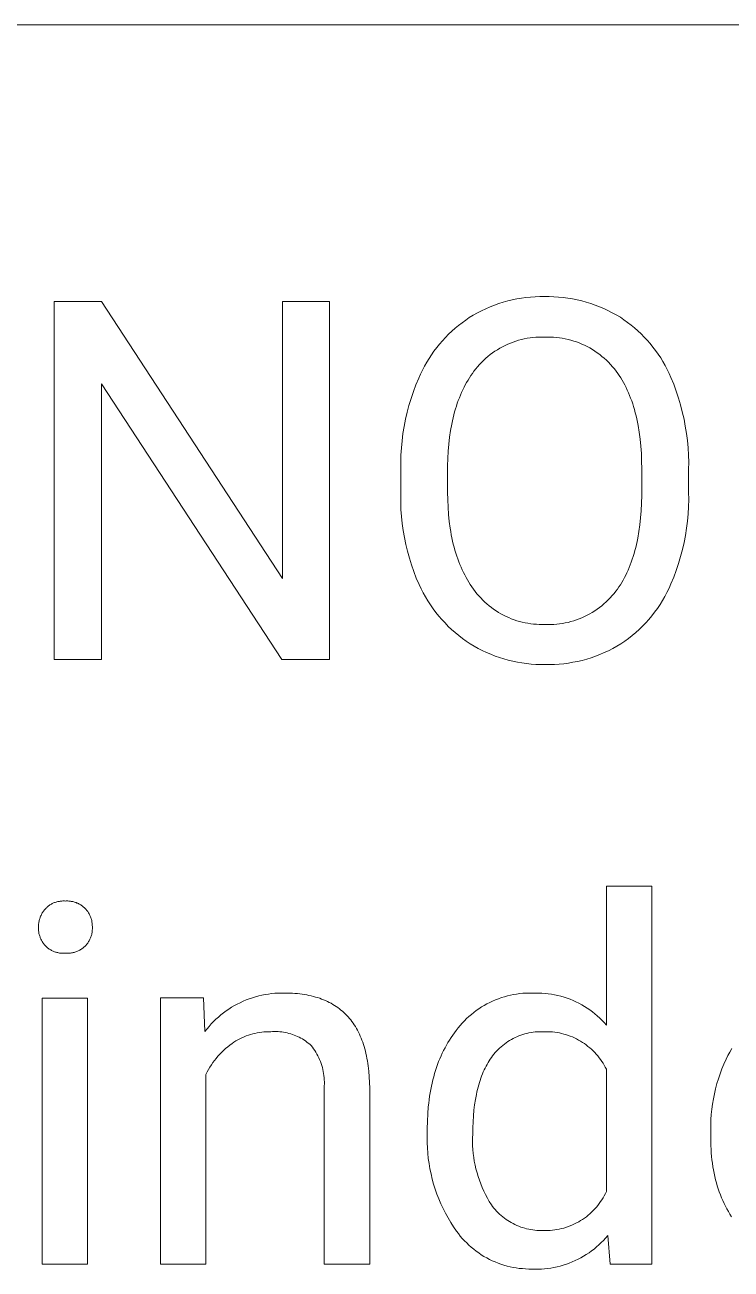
# Model space of a CAD drawing. Header units: millimetres. Extents: x 1102 to 5170, y 19 to 2862.
# Drawn here: x 3984.8 to 4060.8, y 340.4 to 474.3 of the extents above; entities that cross this region are included whole.
import ezdxf

# ---------------------------------------------------------------- set-up
doc = ezdxf.new("R2010")
doc.units = ezdxf.units.MM
doc.header["$MEASUREMENT"] = 0
doc.layers.add('Domyślny', color=7, linetype='Continuous', true_color=0x000000)

msp = doc.modelspace()

# ---------------------------------------------------------------- linework, layer by layer
at = {"layer": 'Domyślny', "color": 18, "lineweight": 15, "true_color": 0x000000}
for p, q in [((5166.08, 474.27), (3632.56, 474.27)), ((3987.97, 405.99), (3987.97, 444.52)), ((3987.97, 444.52), (3993.08, 444.52)), ((3993.08, 444.52), (4012.53, 414.7)), ((4012.53, 414.7), (4012.53, 444.52)), ((4012.53, 444.52), (4017.59, 444.52)), ((4017.59, 444.52), (4017.59, 405.99)), ((4035.81, 444.28), (4036.29, 444.43)), ((4036.29, 444.43), (4036.77, 444.57)), ((4036.77, 444.57), (4037.26, 444.68)), ((4037.26, 444.68), (4037.75, 444.79)), ((4037.75, 444.79), (4038.24, 444.87)), ((4038.24, 444.87), (4038.74, 444.94)), ((4038.74, 444.94), (4039.24, 444.99)), ((4039.24, 444.99), (4039.74, 445.02)), ((4039.74, 445.02), (4040.24, 445.04)), ((4040.24, 445.04), (4040.74, 445.04)), ((4040.74, 445.04), (4041.25, 445.04)), ((4041.25, 445.04), (4041.75, 445.02)), ((4041.75, 445.02), (4042.25, 444.99)), ((4042.25, 444.99), (4042.75, 444.94)), ((4042.75, 444.94), (4043.25, 444.87)), ((4043.25, 444.87), (4043.75, 444.79)), ((4043.75, 444.79), (4044.24, 444.69)), ((4044.24, 444.69), (4044.73, 444.57)), ((4044.73, 444.57), (4045.22, 444.44)), ((4045.22, 444.44), (4045.7, 444.29)), ((4032.64, 442.78), (4033.07, 443.04)), ((4033.07, 443.04), (4033.51, 443.28)), ((4033.51, 443.28), (4033.96, 443.51)), ((4033.96, 443.51), (4034.41, 443.73)), ((4034.41, 443.73), (4034.87, 443.93)), ((4034.87, 443.93), (4035.34, 444.11)), ((4035.34, 444.11), (4035.81, 444.28)), ((4045.7, 444.29), (4046.17, 444.12)), ((4046.17, 444.12), (4046.64, 443.94)), ((4046.64, 443.94), (4047.11, 443.75)), ((4047.11, 443.75), (4047.56, 443.53)), ((4047.56, 443.53), (4048.01, 443.31)), ((4048.01, 443.31), (4048.45, 443.06)), ((4048.45, 443.06), (4048.89, 442.81)), ((4031.11, 441.63), (4031.48, 441.94)), ((4031.48, 441.94), (4031.86, 442.23)), ((4031.86, 442.23), (4032.25, 442.51)), ((4032.25, 442.51), (4032.64, 442.78)), ((4048.89, 442.81), (4049.28, 442.54)), ((4049.28, 442.54), (4049.67, 442.26)), ((4049.67, 442.26), (4050.05, 441.97)), ((4050.05, 441.97), (4050.42, 441.67)), ((4050.42, 441.67), (4050.78, 441.36)), ((4029.75, 440.29), (4030.07, 440.64)), ((4030.07, 440.64), (4030.41, 440.98)), ((4030.41, 440.98), (4030.75, 441.31)), ((4030.75, 441.31), (4031.11, 441.63)), ((4037.95, 440.34), (4037.65, 440.25)), ((4038.26, 440.42), (4037.95, 440.34)), ((4038.56, 440.49), (4038.26, 440.42)), ((4038.87, 440.55), (4038.56, 440.49)), ((4039.18, 440.6), (4038.87, 440.55)), ((4039.49, 440.64), (4039.18, 440.6)), ((4039.8, 440.66), (4039.49, 440.64)), ((4040.12, 440.68), (4039.8, 440.66)), ((4040.43, 440.68), (4040.12, 440.68)), ((4040.74, 440.68), (4040.43, 440.68)), ((4041.06, 440.69), (4040.74, 440.68)), ((4041.38, 440.68), (4041.06, 440.69)), ((4041.69, 440.67), (4041.38, 440.68)), ((4042.01, 440.64), (4041.69, 440.67)), ((4042.33, 440.61), (4042.01, 440.64)), ((4042.64, 440.56), (4042.33, 440.61)), ((4042.95, 440.5), (4042.64, 440.56)), ((4043.26, 440.43), (4042.95, 440.5)), ((4043.57, 440.35), (4043.26, 440.43)), ((4043.87, 440.26), (4043.57, 440.35)), ((4050.78, 441.36), (4051.13, 441.03)), ((4051.13, 441.03), (4051.46, 440.69)), ((4051.46, 440.69), (4051.79, 440.34)), ((4051.79, 440.34), (4052.1, 439.98)), ((4028.57, 438.78), (4028.84, 439.17)), ((4028.84, 439.17), (4029.13, 439.56)), ((4029.13, 439.56), (4029.43, 439.93)), ((4029.43, 439.93), (4029.75, 440.29)), ((4035.14, 438.98), (4034.89, 438.8)), ((4035.4, 439.16), (4035.14, 438.98)), ((4035.66, 439.33), (4035.4, 439.16)), ((4035.93, 439.49), (4035.66, 439.33)), ((4036.21, 439.64), (4035.93, 439.49)), ((4036.49, 439.79), (4036.21, 439.64)), ((4036.77, 439.92), (4036.49, 439.79)), ((4037.06, 440.04), (4036.77, 439.92)), ((4037.36, 440.15), (4037.06, 440.04)), ((4037.65, 440.25), (4037.36, 440.15)), ((4044.17, 440.16), (4043.87, 440.26)), ((4044.47, 440.05), (4044.17, 440.16)), ((4044.76, 439.93), (4044.47, 440.05)), ((4045.05, 439.8), (4044.76, 439.93)), ((4045.33, 439.66), (4045.05, 439.8)), ((4045.61, 439.51), (4045.33, 439.66)), ((4045.88, 439.35), (4045.61, 439.51)), ((4046.15, 439.18), (4045.88, 439.35)), ((4046.41, 439), (4046.15, 439.18)), ((4046.67, 438.81), (4046.41, 439)), ((4052.1, 439.98), (4052.4, 439.61)), ((4052.4, 439.61), (4052.69, 439.23)), ((4052.69, 439.23), (4052.97, 438.84)), ((4027.82, 437.56), (4028.06, 437.97)), ((4028.06, 437.97), (4028.31, 438.38)), ((4028.31, 438.38), (4028.57, 438.78)), ((4033.74, 437.74), (4033.53, 437.5)), ((4033.96, 437.96), (4033.74, 437.74)), ((4034.18, 438.18), (4033.96, 437.96)), ((4034.41, 438.4), (4034.18, 438.18)), ((4034.65, 438.6), (4034.41, 438.4)), ((4034.89, 438.8), (4034.65, 438.6)), ((4046.91, 438.61), (4046.67, 438.81)), ((4047.16, 438.41), (4046.91, 438.61)), ((4047.39, 438.19), (4047.16, 438.41)), ((4047.62, 437.97), (4047.39, 438.19)), ((4047.83, 437.74), (4047.62, 437.97)), ((4048.04, 437.5), (4047.83, 437.74)), ((4052.97, 438.84), (4053.23, 438.44)), ((4053.23, 438.44), (4053.48, 438.04)), ((4053.48, 438.04), (4053.71, 437.62)), ((4027.2, 436.26), (4027.39, 436.7)), ((4027.39, 436.7), (4027.6, 437.13)), ((4027.6, 437.13), (4027.82, 437.56)), ((4032.81, 436.54), (4032.65, 436.3)), ((4032.97, 436.78), (4032.81, 436.54)), ((4033.14, 437.01), (4032.97, 436.78)), ((4033.33, 437.26), (4033.14, 437.01)), ((4033.53, 437.5), (4033.33, 437.26)), ((4048.25, 437.26), (4048.04, 437.5)), ((4048.44, 437.01), (4048.25, 437.26)), ((4048.61, 436.78), (4048.44, 437.01)), ((4048.77, 436.54), (4048.61, 436.78)), ((4048.93, 436.3), (4048.77, 436.54)), ((4053.71, 437.62), (4053.93, 437.2)), ((4053.93, 437.2), (4054.14, 436.77)), ((4054.14, 436.77), (4054.33, 436.33)), ((4054.33, 436.33), (4054.63, 435.61)), ((4012.48, 405.99), (3993.08, 435.67)), ((3993.08, 435.67), (3993.08, 405.99)), ((4026.63, 434.82), (4026.9, 435.55)), ((4026.9, 435.55), (4027.2, 436.26)), ((4031.93, 435.01), (4031.81, 434.73)), ((4032.07, 435.28), (4031.93, 435.01)), ((4032.2, 435.54), (4032.07, 435.28)), ((4032.35, 435.8), (4032.2, 435.54)), ((4032.5, 436.05), (4032.35, 435.8)), ((4032.65, 436.3), (4032.5, 436.05)), ((4049.08, 436.05), (4048.93, 436.3)), ((4049.23, 435.79), (4049.08, 436.05)), ((4049.37, 435.53), (4049.23, 435.79)), ((4049.51, 435.26), (4049.37, 435.53)), ((4049.64, 434.98), (4049.51, 435.26)), ((4049.77, 434.7), (4049.64, 434.98)), ((4054.63, 435.61), (4054.9, 434.88)), ((4026.15, 433.34), (4026.38, 434.09)), ((4026.38, 434.09), (4026.63, 434.82)), ((4031.45, 433.87), (4031.35, 433.57)), ((4031.57, 434.16), (4031.45, 433.87)), ((4031.68, 434.45), (4031.57, 434.16)), ((4031.81, 434.73), (4031.68, 434.45)), ((4049.89, 434.41), (4049.77, 434.7)), ((4050, 434.12), (4049.89, 434.41)), ((4050.11, 433.82), (4050, 434.12)), ((4050.22, 433.51), (4050.11, 433.82)), ((4054.9, 434.88), (4055.14, 434.13)), ((4055.14, 434.13), (4055.37, 433.39)), ((4025.78, 431.84), (4025.95, 432.59)), ((4025.95, 432.59), (4026.15, 433.34)), ((4030.97, 432.32), (4030.89, 431.99)), ((4031.06, 432.64), (4030.97, 432.32)), ((4031.15, 432.96), (4031.06, 432.64)), ((4031.25, 433.27), (4031.15, 432.96)), ((4031.35, 433.57), (4031.25, 433.27)), ((4050.32, 433.2), (4050.22, 433.51)), ((4050.41, 432.88), (4050.32, 433.2)), ((4050.5, 432.55), (4050.41, 432.88)), ((4050.58, 432.22), (4050.5, 432.55)), ((4055.37, 433.39), (4055.56, 432.63)), ((4055.56, 432.63), (4055.74, 431.87)), ((4025.5, 430.31), (4025.62, 431.08)), ((4025.62, 431.08), (4025.78, 431.84)), ((4030.75, 431.32), (4030.62, 430.63)), ((4030.82, 431.66), (4030.75, 431.32)), ((4030.89, 431.99), (4030.82, 431.66)), ((4050.66, 431.88), (4050.58, 432.22)), ((4050.73, 431.54), (4050.66, 431.88)), ((4050.8, 431.19), (4050.73, 431.54)), ((4050.92, 430.47), (4050.8, 431.19)), ((4055.74, 431.87), (4055.88, 431.1)), ((4055.88, 431.1), (4056.01, 430.33)), ((4025.4, 429.54), (4025.5, 430.31)), ((4030.52, 429.92), (4030.44, 429.18)), ((4030.62, 430.63), (4030.52, 429.92)), ((4051.02, 429.72), (4050.92, 430.47)), ((4051.09, 428.95), (4051.02, 429.72)), ((4056.01, 430.33), (4056.1, 429.56)), ((4025.28, 427.99), (4025.33, 428.77)), ((4025.33, 428.77), (4025.4, 429.54)), ((4030.38, 428.42), (4030.33, 427.64)), ((4030.44, 429.18), (4030.38, 428.42)), ((4051.15, 428.16), (4051.09, 428.95)), ((4056.1, 429.56), (4056.18, 428.78)), ((4056.18, 428.78), (4056.22, 428)), ((4025.26, 427.22), (4025.28, 427.99)), ((4025.26, 426.44), (4025.26, 427.22)), ((4030.33, 427.64), (4030.31, 426.83)), ((4051.18, 427.34), (4051.15, 428.16)), ((4051.19, 426.5), (4051.18, 427.34)), ((4056.22, 428), (4056.25, 427.22)), ((4056.25, 427.22), (4056.24, 426.44)), ((4025.26, 423.66), (4025.26, 426.44)), ((4030.31, 426.83), (4030.31, 424)), ((4051.19, 423.64), (4051.19, 426.5)), ((4056.24, 426.44), (4056.24, 424)), ((4025.26, 422.91), (4025.26, 423.66)), ((4030.31, 424), (4030.32, 423.18)), ((4030.32, 423.18), (4030.36, 422.39)), ((4051.17, 422.81), (4051.19, 423.64)), ((4056.25, 423.22), (4056.23, 422.44)), ((4056.24, 424), (4056.25, 423.22)), ((4025.29, 422.15), (4025.26, 422.91)), ((4025.34, 421.39), (4025.29, 422.15)), ((4030.36, 422.39), (4030.41, 421.61)), ((4030.41, 421.61), (4030.49, 420.86)), ((4051.07, 421.24), (4051.13, 422.01)), ((4051.13, 422.01), (4051.17, 422.81)), ((4056.18, 421.67), (4056.11, 420.89)), ((4056.23, 422.44), (4056.18, 421.67)), ((4025.42, 420.63), (4025.34, 421.39)), ((4025.53, 419.88), (4025.42, 420.63)), ((4030.49, 420.86), (4030.58, 420.13)), ((4050.88, 419.76), (4050.99, 420.49)), ((4050.99, 420.49), (4051.07, 421.24)), ((4056.11, 420.89), (4056.01, 420.12)), ((4025.66, 419.13), (4025.53, 419.88)), ((4025.81, 418.39), (4025.66, 419.13)), ((4030.58, 420.13), (4030.64, 419.77)), ((4030.64, 419.77), (4030.7, 419.42)), ((4030.7, 419.42), (4030.77, 419.08)), ((4030.77, 419.08), (4030.84, 418.74)), ((4050.69, 418.71), (4050.76, 419.05)), ((4050.76, 419.05), (4050.88, 419.76)), ((4055.89, 419.35), (4055.74, 418.58)), ((4056.01, 420.12), (4055.89, 419.35)), ((4025.99, 417.65), (4025.81, 418.39)), ((4026.19, 416.92), (4025.99, 417.65)), ((4030.84, 418.74), (4030.92, 418.4)), ((4030.92, 418.4), (4031.01, 418.08)), ((4031.01, 418.08), (4031.1, 417.75)), ((4031.1, 417.75), (4031.19, 417.44)), ((4050.37, 417.4), (4050.46, 417.72)), ((4050.46, 417.72), (4050.54, 418.04)), ((4050.54, 418.04), (4050.62, 418.37)), ((4050.62, 418.37), (4050.69, 418.71)), ((4055.57, 417.82), (4055.37, 417.07)), ((4055.74, 418.58), (4055.57, 417.82)), ((4026.42, 416.2), (4026.19, 416.92)), ((4031.19, 417.44), (4031.29, 417.12)), ((4031.29, 417.12), (4031.4, 416.82)), ((4031.4, 416.82), (4031.51, 416.52)), ((4031.51, 416.52), (4031.62, 416.22)), ((4049.96, 416.19), (4050.07, 416.48)), ((4050.07, 416.48), (4050.17, 416.78)), ((4050.17, 416.78), (4050.27, 417.09)), ((4050.27, 417.09), (4050.37, 417.4)), ((4055.15, 416.32), (4054.9, 415.58)), ((4055.37, 417.07), (4055.15, 416.32)), ((4026.67, 415.48), (4026.42, 416.2)), ((4026.94, 414.77), (4026.67, 415.48)), ((4031.62, 416.22), (4031.75, 415.93)), ((4031.75, 415.93), (4031.87, 415.65)), ((4031.87, 415.65), (4032.01, 415.37)), ((4032.01, 415.37), (4032.15, 415.1)), ((4032.15, 415.1), (4032.29, 414.83)), ((4049.33, 414.81), (4049.47, 415.07)), ((4049.47, 415.07), (4049.6, 415.34)), ((4049.6, 415.34), (4049.72, 415.62)), ((4049.72, 415.62), (4049.84, 415.9)), ((4049.84, 415.9), (4049.96, 416.19)), ((4054.9, 415.58), (4054.63, 414.85)), ((4027.24, 414.07), (4026.94, 414.77)), ((4027.45, 413.62), (4027.24, 414.07)), ((4027.68, 413.17), (4027.45, 413.62)), ((4032.29, 414.83), (4032.44, 414.57)), ((4032.44, 414.57), (4032.59, 414.31)), ((4032.59, 414.31), (4032.75, 414.06)), ((4032.75, 414.06), (4032.92, 413.81)), ((4032.92, 413.81), (4033.09, 413.57)), ((4033.09, 413.57), (4033.27, 413.32)), ((4048.41, 413.36), (4048.58, 413.58)), ((4048.58, 413.58), (4048.74, 413.81)), ((4048.74, 413.81), (4048.9, 414.05)), ((4048.9, 414.05), (4049.05, 414.3)), ((4049.05, 414.3), (4049.19, 414.55)), ((4049.19, 414.55), (4049.33, 414.81)), ((4054.13, 413.67), (4053.91, 413.22)), ((4054.33, 414.13), (4054.13, 413.67)), ((4054.63, 414.85), (4054.33, 414.13)), ((4027.92, 412.73), (4027.68, 413.17)), ((4028.18, 412.3), (4027.92, 412.73)), ((4028.46, 411.88), (4028.18, 412.3)), ((4033.27, 413.32), (4033.46, 413.08)), ((4033.46, 413.08), (4033.66, 412.85)), ((4033.66, 412.85), (4033.87, 412.62)), ((4033.87, 412.62), (4034.08, 412.4)), ((4034.08, 412.4), (4034.31, 412.18)), ((4047.37, 412.19), (4047.59, 412.41)), ((4047.59, 412.41), (4047.81, 412.64)), ((4047.81, 412.64), (4048.02, 412.87)), ((4048.02, 412.87), (4048.22, 413.11)), ((4048.22, 413.11), (4048.41, 413.36)), ((4053.42, 412.34), (4053.16, 411.91)), ((4053.67, 412.78), (4053.42, 412.34)), ((4053.91, 413.22), (4053.67, 412.78)), ((4028.74, 411.47), (4028.46, 411.88)), ((4029.04, 411.07), (4028.74, 411.47)), ((4029.36, 410.68), (4029.04, 411.07)), ((4034.31, 412.18), (4034.54, 411.98)), ((4034.54, 411.98), (4034.77, 411.78)), ((4034.77, 411.78), (4035.02, 411.59)), ((4035.02, 411.59), (4035.26, 411.41)), ((4035.26, 411.41), (4035.52, 411.23)), ((4035.52, 411.23), (4035.78, 411.07)), ((4035.78, 411.07), (4036.05, 410.91)), ((4036.05, 410.91), (4036.32, 410.77)), ((4045.32, 410.76), (4045.6, 410.9)), ((4045.6, 410.9), (4045.87, 411.06)), ((4045.87, 411.06), (4046.14, 411.23)), ((4046.14, 411.23), (4046.4, 411.4)), ((4046.4, 411.4), (4046.65, 411.59)), ((4046.65, 411.59), (4046.9, 411.78)), ((4046.9, 411.78), (4047.13, 411.98)), ((4047.13, 411.98), (4047.37, 412.19)), ((4052.58, 411.09), (4052.27, 410.7)), ((4052.88, 411.5), (4052.58, 411.09)), ((4053.16, 411.91), (4052.88, 411.5)), ((4029.69, 410.3), (4029.36, 410.68)), ((4030.03, 409.93), (4029.69, 410.3)), ((4030.38, 409.57), (4030.03, 409.93)), ((4030.74, 409.22), (4030.38, 409.57)), ((4036.32, 410.77), (4036.6, 410.63)), ((4036.6, 410.63), (4036.88, 410.51)), ((4036.88, 410.51), (4037.16, 410.39)), ((4037.16, 410.39), (4037.45, 410.28)), ((4037.45, 410.28), (4037.74, 410.18)), ((4037.74, 410.18), (4038.04, 410.1)), ((4038.04, 410.1), (4038.34, 410.02)), ((4038.34, 410.02), (4038.64, 409.95)), ((4038.64, 409.95), (4038.94, 409.9)), ((4038.94, 409.9), (4039.25, 409.85)), ((4039.25, 409.85), (4039.55, 409.82)), ((4039.55, 409.82), (4039.86, 409.79)), ((4039.86, 409.79), (4040.17, 409.78)), ((4040.17, 409.78), (4040.48, 409.77)), ((4040.48, 409.77), (4040.79, 409.78)), ((4040.79, 409.78), (4041.1, 409.77)), ((4041.1, 409.77), (4041.41, 409.77)), ((4041.41, 409.77), (4041.72, 409.78)), ((4041.72, 409.78), (4042.04, 409.8)), ((4042.04, 409.8), (4042.35, 409.84)), ((4042.35, 409.84), (4042.66, 409.88)), ((4042.66, 409.88), (4042.97, 409.94)), ((4042.97, 409.94), (4043.27, 410)), ((4043.27, 410), (4043.58, 410.08)), ((4043.58, 410.08), (4043.88, 410.17)), ((4043.88, 410.17), (4044.17, 410.26)), ((4044.17, 410.26), (4044.47, 410.37)), ((4044.47, 410.37), (4044.76, 410.49)), ((4044.76, 410.49), (4045.04, 410.62)), ((4045.04, 410.62), (4045.32, 410.76)), ((4051.27, 409.58), (4050.91, 409.23)), ((4051.62, 409.94), (4051.27, 409.58)), ((4051.95, 410.31), (4051.62, 409.94)), ((4052.27, 410.7), (4051.95, 410.31)), ((4031.12, 408.89), (4030.74, 409.22)), ((4031.5, 408.57), (4031.12, 408.89)), ((4031.9, 408.27), (4031.5, 408.57)), ((4032.31, 407.97), (4031.9, 408.27)), ((4049.76, 408.26), (4049.36, 407.96)), ((4050.15, 408.57), (4049.76, 408.26)), ((4050.54, 408.89), (4050.15, 408.57)), ((4050.91, 409.23), (4050.54, 408.89)), ((4032.72, 407.69), (4032.31, 407.97)), ((4033.15, 407.44), (4032.72, 407.69)), ((4033.59, 407.19), (4033.15, 407.44)), ((4034.03, 406.97), (4033.59, 407.19)), ((4034.48, 406.76), (4034.03, 406.97)), ((4047.62, 406.95), (4047.16, 406.74)), ((4048.07, 407.18), (4047.62, 406.95)), ((4048.51, 407.42), (4048.07, 407.18)), ((4048.94, 407.68), (4048.51, 407.42)), ((4049.36, 407.96), (4048.94, 407.68)), ((3993.08, 405.99), (3987.97, 405.99)), ((4017.59, 405.99), (4012.48, 405.99)), ((4034.94, 406.56), (4034.48, 406.76)), ((4035.41, 406.38), (4034.94, 406.56)), ((4035.88, 406.21), (4035.41, 406.38)), ((4036.35, 406.06), (4035.88, 406.21)), ((4036.83, 405.93), (4036.35, 406.06)), ((4037.32, 405.81), (4036.83, 405.93)), ((4037.81, 405.71), (4037.32, 405.81)), ((4038.3, 405.63), (4037.81, 405.71)), ((4038.79, 405.56), (4038.3, 405.63)), ((4039.29, 405.51), (4038.79, 405.56)), ((4042.8, 405.55), (4042.3, 405.5)), ((4043.3, 405.62), (4042.8, 405.55)), ((4043.79, 405.7), (4043.3, 405.62)), ((4044.29, 405.8), (4043.79, 405.7)), ((4044.78, 405.91), (4044.29, 405.8)), ((4045.27, 406.05), (4044.78, 405.91)), ((4045.75, 406.2), (4045.27, 406.05)), ((4046.22, 406.36), (4045.75, 406.2)), ((4046.69, 406.54), (4046.22, 406.36)), ((4047.16, 406.74), (4046.69, 406.54)), ((4039.79, 405.48), (4039.29, 405.51)), ((4040.29, 405.46), (4039.79, 405.48)), ((4040.79, 405.46), (4040.29, 405.46)), ((4041.29, 405.46), (4040.79, 405.46)), ((4041.79, 405.47), (4041.29, 405.46)), ((4042.3, 405.5), (4041.79, 405.47)), ((4047.39, 366.68), (4047.39, 381.61)), ((4047.39, 381.61), (4052.28, 381.61)), ((4052.28, 381.61), (4052.28, 340.97)), ((3986.69, 378.74), (3986.74, 378.82)), ((3986.74, 378.82), (3986.8, 378.9)), ((3986.8, 378.9), (3986.85, 378.97)), ((3986.85, 378.97), (3986.91, 379.05)), ((3986.91, 379.05), (3986.97, 379.12)), ((3986.97, 379.12), (3987.03, 379.19)), ((3987.03, 379.19), (3987.1, 379.26)), ((3987.1, 379.26), (3987.16, 379.32)), ((3987.16, 379.32), (3987.23, 379.38)), ((3987.23, 379.38), (3987.3, 379.44)), ((3987.3, 379.44), (3987.37, 379.5)), ((3987.37, 379.5), (3987.45, 379.55)), ((3987.45, 379.55), (3987.52, 379.6)), ((3987.52, 379.6), (3987.6, 379.65)), ((3987.6, 379.65), (3987.68, 379.7)), ((3987.68, 379.7), (3987.76, 379.74)), ((3987.76, 379.74), (3987.84, 379.78)), ((3987.84, 379.78), (3987.92, 379.82)), ((3987.92, 379.82), (3988.01, 379.85)), ((3988.01, 379.85), (3988.09, 379.88)), ((3988.09, 379.88), (3988.18, 379.91)), ((3988.18, 379.91), (3988.27, 379.94)), ((3988.27, 379.94), (3988.36, 379.96)), ((3988.36, 379.96), (3988.45, 379.98)), ((3988.45, 379.98), (3988.54, 379.99)), ((3988.54, 379.99), (3988.63, 380.01)), ((3988.63, 380.01), (3988.72, 380.02)), ((3988.72, 380.02), (3988.81, 380.02)), ((3988.81, 380.02), (3988.9, 380.03)), ((3988.9, 380.03), (3988.99, 380.03)), ((3988.99, 380.03), (3989.08, 380.03)), ((3989.08, 380.03), (3989.17, 380.02)), ((3989.17, 380.02), (3989.27, 380.03)), ((3989.27, 380.03), (3989.36, 380.03)), ((3989.36, 380.03), (3989.45, 380.03)), ((3989.45, 380.03), (3989.54, 380.02)), ((3989.54, 380.02), (3989.63, 380.02)), ((3989.63, 380.02), (3989.72, 380.01)), ((3989.72, 380.01), (3989.82, 379.99)), ((3989.82, 379.99), (3989.91, 379.98)), ((3989.91, 379.98), (3990, 379.96)), ((3990, 379.96), (3990.09, 379.93)), ((3990.09, 379.93), (3990.17, 379.91)), ((3990.17, 379.91), (3990.26, 379.88)), ((3990.26, 379.88), (3990.35, 379.85)), ((3990.35, 379.85), (3990.43, 379.81)), ((3990.43, 379.81), (3990.52, 379.78)), ((3990.52, 379.78), (3990.6, 379.74)), ((3990.6, 379.74), (3990.68, 379.69)), ((3990.68, 379.69), (3990.76, 379.65)), ((3990.76, 379.65), (3990.84, 379.6)), ((3990.84, 379.6), (3990.92, 379.55)), ((3990.92, 379.55), (3990.99, 379.5)), ((3990.99, 379.5), (3991.07, 379.44)), ((3991.07, 379.44), (3991.14, 379.38)), ((3991.14, 379.38), (3991.21, 379.32)), ((3991.21, 379.32), (3991.28, 379.26)), ((3991.28, 379.26), (3991.34, 379.19)), ((3991.34, 379.19), (3991.4, 379.12)), ((3991.4, 379.12), (3991.46, 379.05)), ((3991.46, 379.05), (3991.52, 378.97)), ((3991.52, 378.97), (3991.58, 378.9)), ((3991.58, 378.9), (3991.63, 378.82)), ((3991.63, 378.82), (3991.68, 378.74)), ((3986.29, 377.48), (3986.3, 377.57)), ((3986.29, 377.38), (3986.29, 377.48)), ((3986.3, 377.57), (3986.31, 377.66)), ((3986.31, 377.66), (3986.33, 377.76)), ((3986.33, 377.76), (3986.35, 377.85)), ((3986.35, 377.85), (3986.37, 377.95)), ((3986.37, 377.95), (3986.39, 378.04)), ((3986.39, 378.04), (3986.42, 378.13)), ((3986.42, 378.13), (3986.45, 378.22)), ((3986.45, 378.22), (3986.48, 378.31)), ((3986.48, 378.31), (3986.52, 378.4)), ((3986.52, 378.4), (3986.56, 378.48)), ((3986.56, 378.48), (3986.6, 378.57)), ((3986.6, 378.57), (3986.64, 378.65)), ((3986.64, 378.65), (3986.69, 378.74)), ((3991.68, 378.74), (3991.73, 378.65)), ((3991.73, 378.65), (3991.77, 378.57)), ((3991.77, 378.57), (3991.82, 378.48)), ((3991.82, 378.48), (3991.86, 378.4)), ((3991.86, 378.4), (3991.89, 378.31)), ((3991.89, 378.31), (3991.92, 378.22)), ((3991.92, 378.22), (3991.95, 378.13)), ((3991.95, 378.13), (3991.98, 378.04)), ((3991.98, 378.04), (3992.01, 377.95)), ((3992.01, 377.95), (3992.03, 377.85)), ((3992.03, 377.85), (3992.04, 377.76)), ((3992.04, 377.76), (3992.06, 377.66)), ((3992.06, 377.66), (3992.07, 377.57)), ((3992.07, 377.57), (3992.08, 377.48)), ((3992.08, 377.48), (3992.08, 377.38)), ((3986.29, 377.28), (3986.29, 377.38)), ((3986.29, 377.19), (3986.29, 377.28)), ((3986.29, 377.1), (3986.29, 377.19)), ((3986.29, 377), (3986.29, 377.1)), ((3986.29, 376.91), (3986.29, 377)), ((3986.3, 376.81), (3986.29, 376.91)), ((3986.31, 376.72), (3986.3, 376.81)), ((3986.33, 376.63), (3986.31, 376.72)), ((3986.34, 376.53), (3986.33, 376.63)), ((3986.36, 376.44), (3986.34, 376.53)), ((3986.39, 376.35), (3986.36, 376.44)), ((3986.42, 376.26), (3986.39, 376.35)), ((3986.45, 376.17), (3986.42, 376.26)), ((3986.48, 376.08), (3986.45, 376.17)), ((3986.52, 375.99), (3986.48, 376.08)), ((3991.89, 376.08), (3991.86, 375.99)), ((3991.93, 376.17), (3991.89, 376.08)), ((3991.96, 376.26), (3991.93, 376.17)), ((3991.99, 376.35), (3991.96, 376.26)), ((3992.01, 376.44), (3991.99, 376.35)), ((3992.03, 376.53), (3992.01, 376.44)), ((3992.05, 376.63), (3992.03, 376.53)), ((3992.06, 376.72), (3992.05, 376.63)), ((3992.07, 376.81), (3992.06, 376.72)), ((3992.08, 376.91), (3992.07, 376.81)), ((3992.08, 377.38), (3992.09, 377.28)), ((3992.09, 377), (3992.08, 376.91)), ((3992.09, 377.28), (3992.09, 377.19)), ((3992.09, 377.19), (3992.09, 377.1)), ((3992.09, 377.1), (3992.09, 377)), ((3986.55, 375.91), (3986.52, 375.99)), ((3986.6, 375.82), (3986.55, 375.91)), ((3986.64, 375.74), (3986.6, 375.82)), ((3986.69, 375.66), (3986.64, 375.74)), ((3986.74, 375.58), (3986.69, 375.66)), ((3986.79, 375.5), (3986.74, 375.58)), ((3986.85, 375.43), (3986.79, 375.5)), ((3986.91, 375.35), (3986.85, 375.43)), ((3986.97, 375.28), (3986.91, 375.35)), ((3987.03, 375.21), (3986.97, 375.28)), ((3987.1, 375.15), (3987.03, 375.21)), ((3987.16, 375.09), (3987.1, 375.15)), ((3987.23, 375.03), (3987.16, 375.09)), ((3987.3, 374.97), (3987.23, 375.03)), ((3987.38, 374.91), (3987.3, 374.97)), ((3987.45, 374.86), (3987.38, 374.91)), ((3987.53, 374.81), (3987.45, 374.86)), ((3987.6, 374.77), (3987.53, 374.81)), ((3987.68, 374.72), (3987.6, 374.77)), ((3990.73, 374.75), (3990.65, 374.71)), ((3990.82, 374.8), (3990.73, 374.75)), ((3990.9, 374.85), (3990.82, 374.8)), ((3990.98, 374.91), (3990.9, 374.85)), ((3991.05, 374.96), (3990.98, 374.91)), ((3991.13, 375.02), (3991.05, 374.96)), ((3991.2, 375.08), (3991.13, 375.02)), ((3991.27, 375.15), (3991.2, 375.08)), ((3991.34, 375.21), (3991.27, 375.15)), ((3991.4, 375.28), (3991.34, 375.21)), ((3991.47, 375.35), (3991.4, 375.28)), ((3991.52, 375.43), (3991.47, 375.35)), ((3991.58, 375.5), (3991.52, 375.43)), ((3991.63, 375.58), (3991.58, 375.5)), ((3991.68, 375.66), (3991.63, 375.58)), ((3991.73, 375.74), (3991.68, 375.66)), ((3991.78, 375.82), (3991.73, 375.74)), ((3991.82, 375.91), (3991.78, 375.82)), ((3991.86, 375.99), (3991.82, 375.91)), ((3987.76, 374.68), (3987.68, 374.72)), ((3987.85, 374.64), (3987.76, 374.68)), ((3987.93, 374.61), (3987.85, 374.64)), ((3988.01, 374.57), (3987.93, 374.61)), ((3988.1, 374.54), (3988.01, 374.57)), ((3988.19, 374.51), (3988.1, 374.54)), ((3988.27, 374.49), (3988.19, 374.51)), ((3988.36, 374.47), (3988.27, 374.49)), ((3988.45, 374.45), (3988.36, 374.47)), ((3988.54, 374.43), (3988.45, 374.45)), ((3988.63, 374.42), (3988.54, 374.43)), ((3988.72, 374.41), (3988.63, 374.42)), ((3988.81, 374.41), (3988.72, 374.41)), ((3988.9, 374.4), (3988.81, 374.41)), ((3988.99, 374.4), (3988.9, 374.4)), ((3989.08, 374.41), (3988.99, 374.4)), ((3989.17, 374.41), (3989.08, 374.41)), ((3989.27, 374.41), (3989.17, 374.41)), ((3989.36, 374.4), (3989.27, 374.41)), ((3989.46, 374.41), (3989.36, 374.4)), ((3989.55, 374.41), (3989.46, 374.41)), ((3989.65, 374.42), (3989.55, 374.41)), ((3989.74, 374.43), (3989.65, 374.42)), ((3989.84, 374.44), (3989.74, 374.43)), ((3989.93, 374.46), (3989.84, 374.44)), ((3990.03, 374.48), (3989.93, 374.46)), ((3990.12, 374.5), (3990.03, 374.48)), ((3990.21, 374.53), (3990.12, 374.5)), ((3990.3, 374.56), (3990.21, 374.53)), ((3990.39, 374.59), (3990.3, 374.56)), ((3990.48, 374.63), (3990.39, 374.59)), ((3990.56, 374.67), (3990.48, 374.63)), ((3990.65, 374.71), (3990.56, 374.67)), ((3986.68, 340.97), (3986.68, 369.59)), ((3986.68, 369.59), (3991.57, 369.59)), ((3991.57, 369.59), (3991.57, 340.97)), ((3999.41, 340.97), (3999.41, 369.6)), ((3999.41, 369.6), (4004.04, 369.6)), ((4004.04, 369.6), (4004.2, 365.99)), ((4008.64, 369.38), (4008.97, 369.51)), ((4008.97, 369.51), (4009.3, 369.62)), ((4009.3, 369.62), (4009.64, 369.72)), ((4009.64, 369.72), (4009.98, 369.81)), ((4009.98, 369.81), (4010.32, 369.89)), ((4010.32, 369.89), (4010.67, 369.96)), ((4010.67, 369.96), (4011.02, 370.02)), ((4011.02, 370.02), (4011.37, 370.06)), ((4011.37, 370.06), (4011.72, 370.1)), ((4011.72, 370.1), (4012.07, 370.12)), ((4012.07, 370.12), (4012.42, 370.13)), ((4012.42, 370.13), (4012.78, 370.12)), ((4012.78, 370.12), (4013.06, 370.12)), ((4013.06, 370.12), (4013.34, 370.11)), ((4013.34, 370.11), (4013.61, 370.1)), ((4013.61, 370.1), (4013.88, 370.08)), ((4013.88, 370.08), (4014.14, 370.06)), ((4014.14, 370.06), (4014.4, 370.03)), ((4014.4, 370.03), (4014.66, 370)), ((4014.66, 370), (4014.91, 369.96)), ((4014.91, 369.96), (4015.15, 369.92)), ((4015.15, 369.92), (4015.39, 369.87)), ((4015.39, 369.87), (4015.63, 369.82)), ((4015.63, 369.82), (4015.87, 369.76)), ((4015.87, 369.76), (4016.09, 369.7)), ((4016.09, 369.7), (4016.32, 369.63)), ((4016.32, 369.63), (4016.54, 369.56)), ((4016.54, 369.56), (4016.75, 369.48)), ((4016.75, 369.48), (4016.96, 369.4)), ((4016.96, 369.4), (4017.17, 369.31)), ((4035.14, 369.26), (4035.46, 369.39)), ((4035.46, 369.39), (4035.77, 369.52)), ((4035.77, 369.52), (4036.09, 369.63)), ((4036.09, 369.63), (4036.41, 369.73)), ((4036.41, 369.73), (4036.74, 369.82)), ((4036.74, 369.82), (4037.07, 369.9)), ((4037.07, 369.9), (4037.4, 369.96)), ((4037.4, 369.96), (4037.73, 370.02)), ((4037.73, 370.02), (4038.07, 370.06)), ((4038.07, 370.06), (4038.41, 370.1)), ((4038.41, 370.1), (4038.74, 370.12)), ((4038.74, 370.12), (4039.08, 370.13)), ((4039.08, 370.13), (4039.42, 370.12)), ((4039.42, 370.12), (4039.76, 370.13)), ((4039.76, 370.13), (4040.11, 370.13)), ((4040.11, 370.13), (4040.46, 370.12)), ((4040.46, 370.12), (4040.8, 370.09)), ((4040.8, 370.09), (4041.14, 370.05)), ((4041.14, 370.05), (4041.48, 370)), ((4041.48, 370), (4041.82, 369.94)), ((4041.82, 369.94), (4042.16, 369.87)), ((4042.16, 369.87), (4042.5, 369.78)), ((4042.5, 369.78), (4042.83, 369.68)), ((4042.83, 369.68), (4043.16, 369.57)), ((4043.16, 369.57), (4043.48, 369.45)), ((4043.48, 369.45), (4043.8, 369.32)), ((4006.19, 367.99), (4006.47, 368.2)), ((4006.47, 368.2), (4006.76, 368.4)), ((4006.76, 368.4), (4007.06, 368.59)), ((4007.06, 368.59), (4007.37, 368.77)), ((4007.37, 368.77), (4007.68, 368.94)), ((4007.68, 368.94), (4007.99, 369.09)), ((4007.99, 369.09), (4008.31, 369.24)), ((4008.31, 369.24), (4008.64, 369.38)), ((4017.17, 369.31), (4017.37, 369.22)), ((4017.37, 369.22), (4017.57, 369.12)), ((4017.57, 369.12), (4017.76, 369.02)), ((4017.76, 369.02), (4017.95, 368.91)), ((4017.95, 368.91), (4018.14, 368.8)), ((4018.14, 368.8), (4018.32, 368.68)), ((4018.32, 368.68), (4018.49, 368.56)), ((4018.49, 368.56), (4018.66, 368.43)), ((4018.66, 368.43), (4018.83, 368.3)), ((4018.83, 368.3), (4018.99, 368.16)), ((4018.99, 368.16), (4019.15, 368.02)), ((4033.12, 368.04), (4033.39, 368.25)), ((4033.39, 368.25), (4033.67, 368.44)), ((4033.67, 368.44), (4033.95, 368.63)), ((4033.95, 368.63), (4034.24, 368.8)), ((4034.24, 368.8), (4034.54, 368.96)), ((4034.54, 368.96), (4034.84, 369.12)), ((4034.84, 369.12), (4035.14, 369.26)), ((4043.8, 369.32), (4044.11, 369.18)), ((4044.11, 369.18), (4044.42, 369.03)), ((4044.42, 369.03), (4044.73, 368.86)), ((4044.73, 368.86), (4045.03, 368.69)), ((4045.03, 368.69), (4045.32, 368.5)), ((4045.32, 368.5), (4045.6, 368.31)), ((4045.6, 368.31), (4045.88, 368.1)), ((4045.88, 368.1), (4046.15, 367.89)), ((4004.65, 366.54), (4004.88, 366.8)), ((4004.88, 366.8), (4005.13, 367.06)), ((4005.13, 367.06), (4005.38, 367.3)), ((4005.38, 367.3), (4005.64, 367.54)), ((4005.64, 367.54), (4005.91, 367.77)), ((4005.91, 367.77), (4006.19, 367.99)), ((4019.15, 368.02), (4019.31, 367.87)), ((4019.31, 367.87), (4019.45, 367.72)), ((4019.45, 367.72), (4019.6, 367.56)), ((4019.6, 367.56), (4019.74, 367.4)), ((4019.74, 367.4), (4019.88, 367.23)), ((4019.88, 367.23), (4020.01, 367.06)), ((4020.01, 367.06), (4020.14, 366.88)), ((4020.14, 366.88), (4020.26, 366.7)), ((4031.66, 366.64), (4031.88, 366.9)), ((4031.88, 366.9), (4032.11, 367.14)), ((4032.11, 367.14), (4032.35, 367.38)), ((4032.35, 367.38), (4032.6, 367.61)), ((4032.6, 367.61), (4032.86, 367.83)), ((4032.86, 367.83), (4033.12, 368.04)), ((4046.15, 367.89), (4046.41, 367.66)), ((4046.41, 367.66), (4046.67, 367.43)), ((4046.67, 367.43), (4046.92, 367.19)), ((4046.92, 367.19), (4047.16, 366.94)), ((4047.16, 366.94), (4047.39, 366.68)), ((4004.2, 365.99), (4004.42, 366.27)), ((4004.42, 366.27), (4004.65, 366.54)), ((4008.41, 365.42), (4008.18, 365.32)), ((4008.64, 365.51), (4008.41, 365.42)), ((4008.87, 365.59), (4008.64, 365.51)), ((4009.1, 365.67), (4008.87, 365.59)), ((4009.34, 365.73), (4009.1, 365.67)), ((4009.58, 365.79), (4009.34, 365.73)), ((4009.82, 365.84), (4009.58, 365.79)), ((4010.06, 365.88), (4009.82, 365.84)), ((4010.3, 365.92), (4010.06, 365.88)), ((4010.55, 365.94), (4010.3, 365.92)), ((4010.79, 365.96), (4010.55, 365.94)), ((4011.04, 365.97), (4010.79, 365.96)), ((4011.29, 365.97), (4011.04, 365.97)), ((4011.48, 365.98), (4011.29, 365.97)), ((4011.68, 365.99), (4011.48, 365.98)), ((4011.88, 365.98), (4011.68, 365.99)), ((4012.07, 365.98), (4011.88, 365.98)), ((4012.27, 365.96), (4012.07, 365.98)), ((4012.46, 365.94), (4012.27, 365.96)), ((4012.66, 365.92), (4012.46, 365.94)), ((4012.85, 365.88), (4012.66, 365.92)), ((4013.04, 365.84), (4012.85, 365.88)), ((4013.23, 365.79), (4013.04, 365.84)), ((4013.42, 365.74), (4013.23, 365.79)), ((4013.61, 365.68), (4013.42, 365.74)), ((4013.79, 365.61), (4013.61, 365.68)), ((4013.98, 365.54), (4013.79, 365.61)), ((4014.16, 365.46), (4013.98, 365.54)), ((4014.33, 365.38), (4014.16, 365.46)), ((4014.51, 365.29), (4014.33, 365.38)), ((4020.26, 366.7), (4020.38, 366.51)), ((4020.38, 366.51), (4020.49, 366.32)), ((4020.49, 366.32), (4020.6, 366.12)), ((4020.6, 366.12), (4020.71, 365.92)), ((4020.71, 365.92), (4020.81, 365.71)), ((4020.81, 365.71), (4020.9, 365.5)), ((4020.9, 365.5), (4021, 365.28)), ((4030.68, 365.34), (4030.86, 365.6)), ((4030.86, 365.6), (4031.05, 365.86)), ((4031.05, 365.86), (4031.24, 366.11)), ((4031.24, 366.11), (4031.44, 366.38)), ((4031.44, 366.38), (4031.66, 366.64)), ((4037.77, 365.43), (4037.57, 365.34)), ((4037.98, 365.52), (4037.77, 365.43)), ((4038.19, 365.59), (4037.98, 365.52)), ((4038.41, 365.67), (4038.19, 365.59)), ((4038.62, 365.73), (4038.41, 365.67)), ((4038.84, 365.79), (4038.62, 365.73)), ((4039.06, 365.84), (4038.84, 365.79)), ((4039.28, 365.88), (4039.06, 365.84)), ((4039.5, 365.91), (4039.28, 365.88)), ((4039.73, 365.94), (4039.5, 365.91)), ((4039.95, 365.96), (4039.73, 365.94)), ((4040.18, 365.97), (4039.95, 365.96)), ((4040.4, 365.97), (4040.18, 365.97)), ((4040.63, 365.96), (4040.4, 365.97)), ((4040.87, 365.97), (4040.63, 365.96)), ((4041.12, 365.97), (4040.87, 365.97)), ((4041.36, 365.96), (4041.12, 365.97)), ((4041.6, 365.94), (4041.36, 365.96)), ((4041.85, 365.91), (4041.6, 365.94)), ((4042.09, 365.87), (4041.85, 365.91)), ((4042.33, 365.83), (4042.09, 365.87)), ((4042.57, 365.78), (4042.33, 365.83)), ((4042.81, 365.72), (4042.57, 365.78)), ((4043.04, 365.65), (4042.81, 365.72)), ((4043.28, 365.57), (4043.04, 365.65)), ((4043.51, 365.49), (4043.28, 365.57)), ((4043.73, 365.4), (4043.51, 365.49)), ((4043.96, 365.3), (4043.73, 365.4)), ((4006.42, 364.16), (4006.21, 363.96)), ((4006.65, 364.35), (4006.42, 364.16)), ((4006.88, 364.53), (4006.65, 364.35)), ((4007.11, 364.71), (4006.88, 364.53)), ((4007.32, 364.84), (4007.11, 364.71)), ((4007.53, 364.97), (4007.32, 364.84)), ((4007.74, 365.09), (4007.53, 364.97)), ((4007.96, 365.21), (4007.74, 365.09)), ((4008.18, 365.32), (4007.96, 365.21)), ((4014.68, 365.19), (4014.51, 365.29)), ((4014.84, 365.09), (4014.68, 365.19)), ((4015.01, 364.98), (4014.84, 365.09)), ((4015.17, 364.86), (4015.01, 364.98)), ((4015.32, 364.74), (4015.17, 364.86)), ((4015.47, 364.62), (4015.32, 364.74)), ((4015.62, 364.49), (4015.47, 364.62)), ((4015.76, 364.31), (4015.62, 364.49)), ((4015.89, 364.13), (4015.76, 364.31)), ((4016.01, 363.95), (4015.89, 364.13)), ((4021, 365.28), (4021.08, 365.06)), ((4021.08, 365.06), (4021.17, 364.83)), ((4021.17, 364.83), (4021.25, 364.6)), ((4021.25, 364.6), (4021.32, 364.36)), ((4021.32, 364.36), (4021.39, 364.12)), ((4021.39, 364.12), (4021.46, 363.87)), ((4029.88, 363.95), (4030.03, 364.24)), ((4030.03, 364.24), (4030.18, 364.52)), ((4030.18, 364.52), (4030.34, 364.8)), ((4030.34, 364.8), (4030.51, 365.07)), ((4030.51, 365.07), (4030.68, 365.34)), ((4035.74, 364.05), (4035.58, 363.89)), ((4035.9, 364.2), (4035.74, 364.05)), ((4036.07, 364.35), (4035.9, 364.2)), ((4036.24, 364.5), (4036.07, 364.35)), ((4036.42, 364.64), (4036.24, 364.5)), ((4036.6, 364.77), (4036.42, 364.64)), ((4036.79, 364.9), (4036.6, 364.77)), ((4036.98, 365.02), (4036.79, 364.9)), ((4037.17, 365.13), (4036.98, 365.02)), ((4037.37, 365.24), (4037.17, 365.13)), ((4037.57, 365.34), (4037.37, 365.24)), ((4044.18, 365.19), (4043.96, 365.3)), ((4044.39, 365.07), (4044.18, 365.19)), ((4044.61, 364.95), (4044.39, 365.07)), ((4044.81, 364.82), (4044.61, 364.95)), ((4045.02, 364.69), (4044.81, 364.82)), ((4045.22, 364.54), (4045.02, 364.69)), ((4045.41, 364.39), (4045.22, 364.54)), ((4045.6, 364.24), (4045.41, 364.39)), ((4045.78, 364.08), (4045.6, 364.24)), ((4045.96, 363.91), (4045.78, 364.08)), ((4060.66, 363.78), (4060.88, 364.16)), ((4005.23, 362.87), (4005.05, 362.64)), ((4005.41, 363.1), (4005.23, 362.87)), ((4005.6, 363.33), (4005.41, 363.1)), ((4005.79, 363.55), (4005.6, 363.33)), ((4006, 363.76), (4005.79, 363.55)), ((4006.21, 363.96), (4006, 363.76)), ((4016.13, 363.76), (4016.01, 363.95)), ((4016.24, 363.56), (4016.13, 363.76)), ((4016.35, 363.37), (4016.24, 363.56)), ((4016.44, 363.17), (4016.35, 363.37)), ((4016.53, 362.96), (4016.44, 363.17)), ((4016.62, 362.76), (4016.53, 362.96)), ((4016.69, 362.55), (4016.62, 362.76)), ((4021.46, 363.87), (4021.52, 363.62)), ((4021.52, 363.62), (4021.58, 363.36)), ((4021.58, 363.36), (4021.63, 363.1)), ((4021.63, 363.1), (4021.68, 362.83)), ((4021.68, 362.83), (4021.72, 362.56)), ((4029.22, 362.43), (4029.34, 362.75)), ((4029.34, 362.75), (4029.47, 363.05)), ((4029.47, 363.05), (4029.6, 363.36)), ((4029.6, 363.36), (4029.73, 363.66)), ((4029.73, 363.66), (4029.88, 363.95)), ((4034.78, 362.83), (4034.66, 362.65)), ((4034.89, 363.01), (4034.78, 362.83)), ((4035.02, 363.19), (4034.89, 363.01)), ((4035.15, 363.37), (4035.02, 363.19)), ((4035.29, 363.55), (4035.15, 363.37)), ((4035.43, 363.72), (4035.29, 363.55)), ((4035.58, 363.89), (4035.43, 363.72)), ((4046.13, 363.73), (4045.96, 363.91)), ((4046.3, 363.55), (4046.13, 363.73)), ((4046.46, 363.37), (4046.3, 363.55)), ((4046.61, 363.17), (4046.46, 363.37)), ((4046.76, 362.98), (4046.61, 363.17)), ((4046.9, 362.78), (4046.76, 362.98)), ((4047.03, 362.57), (4046.9, 362.78)), ((4060.03, 362.49), (4060.26, 363)), ((4060.26, 363), (4060.45, 363.4)), ((4060.45, 363.4), (4060.66, 363.78)), ((4004.44, 361.64), (4004.31, 361.37)), ((4004.31, 361.37), (4004.31, 340.97)), ((4004.58, 361.89), (4004.44, 361.64)), ((4004.73, 362.15), (4004.58, 361.89)), ((4004.89, 362.39), (4004.73, 362.15)), ((4005.05, 362.64), (4004.89, 362.39)), ((4016.76, 362.33), (4016.69, 362.55)), ((4016.83, 362.12), (4016.76, 362.33)), ((4016.88, 361.9), (4016.83, 362.12)), ((4016.93, 361.69), (4016.88, 361.9)), ((4016.97, 361.47), (4016.93, 361.69)), ((4017, 361.25), (4016.97, 361.47)), ((4021.72, 362.56), (4021.76, 362.28)), ((4021.76, 362.28), (4021.83, 361.71)), ((4021.83, 361.71), (4021.88, 361.12)), ((4028.81, 361.13), (4028.9, 361.46)), ((4028.9, 361.46), (4029, 361.79)), ((4029, 361.79), (4029.11, 362.11)), ((4029.11, 362.11), (4029.22, 362.43)), ((4034.05, 361.42), (4033.96, 361.2)), ((4034.14, 361.64), (4034.05, 361.42)), ((4034.24, 361.85), (4034.14, 361.64)), ((4034.34, 362.06), (4034.24, 361.85)), ((4034.44, 362.26), (4034.34, 362.06)), ((4034.55, 362.45), (4034.44, 362.26)), ((4034.66, 362.65), (4034.55, 362.45)), ((4047.16, 362.36), (4047.03, 362.57)), ((4047.27, 362.15), (4047.16, 362.36)), ((4047.39, 361.93), (4047.27, 362.15)), ((4047.39, 348.77), (4047.39, 361.93)), ((4059.44, 360.91), (4059.62, 361.45)), ((4059.62, 361.45), (4059.82, 361.97)), ((4059.82, 361.97), (4060.03, 362.49)), ((4017.02, 361.02), (4017, 361.25)), ((4017.04, 360.8), (4017.02, 361.02)), ((4017.03, 359.91), (4017.04, 360.13)), ((4017.05, 360.58), (4017.04, 360.8)), ((4017.04, 360.13), (4017.05, 360.36)), ((4017.05, 360.36), (4017.05, 360.58)), ((4021.88, 361.12), (4021.91, 360.51)), ((4021.91, 360.51), (4021.92, 359.88)), ((4028.49, 359.74), (4028.56, 360.1)), ((4028.56, 360.1), (4028.64, 360.45)), ((4028.64, 360.45), (4028.72, 360.79)), ((4028.72, 360.79), (4028.81, 361.13)), ((4033.65, 360.25), (4033.58, 360)), ((4033.72, 360.49), (4033.65, 360.25)), ((4033.8, 360.73), (4033.72, 360.49)), ((4033.88, 360.97), (4033.8, 360.73)), ((4033.96, 361.2), (4033.88, 360.97)), ((4059.13, 359.84), (4059.28, 360.38)), ((4059.28, 360.38), (4059.44, 360.91)), ((4017.03, 340.97), (4017.03, 359.91)), ((4021.92, 359.88), (4021.92, 340.97)), ((4028.32, 358.65), (4028.37, 359.02)), ((4028.37, 359.02), (4028.43, 359.38)), ((4028.43, 359.38), (4028.49, 359.74)), ((4033.4, 359.22), (4033.3, 358.68)), ((4033.46, 359.49), (4033.4, 359.22)), ((4033.52, 359.75), (4033.46, 359.49)), ((4033.58, 360), (4033.52, 359.75)), ((4058.81, 358.18), (4058.9, 358.74)), ((4058.9, 358.74), (4059.01, 359.29)), ((4059.01, 359.29), (4059.13, 359.84)), ((4028.17, 357.13), (4028.23, 357.9)), ((4028.23, 357.9), (4028.27, 358.28)), ((4028.27, 358.28), (4028.32, 358.65)), ((4033.14, 357.52), (4033.08, 356.91)), ((4033.21, 358.11), (4033.14, 357.52)), ((4033.3, 358.68), (4033.21, 358.11)), ((4058.68, 357.07), (4058.73, 357.63)), ((4058.73, 357.63), (4058.81, 358.18)), ((4028.12, 355.52), (4028.13, 356.33)), ((4028.13, 356.33), (4028.17, 357.13)), ((4033.04, 356.28), (4033.02, 355.64)), ((4033.08, 356.91), (4033.04, 356.28)), ((4058.62, 355.95), (4058.64, 356.51)), ((4058.64, 356.51), (4058.68, 357.07)), ((4028.11, 354.59), (4028.12, 355.15)), ((4028.12, 355.15), (4028.12, 355.52)), ((4033.01, 354.96), (4032.99, 354.54)), ((4033.02, 355.64), (4033.01, 354.96)), ((4058.62, 355.39), (4058.62, 355.95)), ((4058.62, 354.49), (4058.62, 355.39)), ((4028.11, 354.03), (4028.11, 354.59)), ((4028.13, 353.46), (4028.11, 354.03)), ((4028.17, 352.9), (4028.13, 353.46)), ((4032.99, 354.54), (4032.99, 354.12)), ((4032.99, 354.12), (4033, 353.7)), ((4033, 353.7), (4033.03, 353.28)), ((4058.62, 354.1), (4058.62, 354.49)), ((4058.64, 353.7), (4058.62, 354.1)), ((4058.65, 353.32), (4058.64, 353.7)), ((4028.23, 352.34), (4028.17, 352.9)), ((4028.31, 351.78), (4028.23, 352.34)), ((4033.03, 353.28), (4033.07, 352.86)), ((4033.07, 352.86), (4033.12, 352.44)), ((4033.12, 352.44), (4033.18, 352.03)), ((4033.18, 352.03), (4033.26, 351.61)), ((4058.68, 352.93), (4058.65, 353.32)), ((4058.71, 352.56), (4058.68, 352.93)), ((4058.75, 352.18), (4058.71, 352.56)), ((4058.8, 351.82), (4058.75, 352.18)), ((4028.4, 351.22), (4028.31, 351.78)), ((4028.52, 350.67), (4028.4, 351.22)), ((4028.65, 350.12), (4028.52, 350.67)), ((4033.26, 351.61), (4033.36, 351.2)), ((4033.36, 351.2), (4033.47, 350.8)), ((4033.47, 350.8), (4033.59, 350.39)), ((4058.85, 351.45), (4058.8, 351.82)), ((4058.91, 351.1), (4058.85, 351.45)), ((4058.98, 350.74), (4058.91, 351.1)), ((4059.05, 350.4), (4058.98, 350.74)), ((4028.8, 349.57), (4028.65, 350.12)), ((4028.97, 349.03), (4028.8, 349.57)), ((4033.59, 350.39), (4033.72, 349.99)), ((4033.72, 349.99), (4033.87, 349.6)), ((4033.87, 349.6), (4034.03, 349.21)), ((4059.14, 350.05), (4059.05, 350.4)), ((4059.22, 349.72), (4059.14, 350.05)), ((4059.32, 349.39), (4059.22, 349.72)), ((4059.42, 349.06), (4059.32, 349.39)), ((4029.16, 348.5), (4028.97, 349.03)), ((4029.36, 347.98), (4029.16, 348.5)), ((4029.58, 347.46), (4029.36, 347.98)), ((4034.03, 349.21), (4034.2, 348.82)), ((4034.2, 348.82), (4034.39, 348.45)), ((4034.39, 348.45), (4034.58, 348.07)), ((4034.58, 348.07), (4034.79, 347.71)), ((4046.91, 347.9), (4047.04, 348.11)), ((4047.04, 348.11), (4047.16, 348.33)), ((4047.16, 348.33), (4047.28, 348.55)), ((4047.28, 348.55), (4047.39, 348.77)), ((4059.54, 348.74), (4059.42, 349.06)), ((4059.65, 348.42), (4059.54, 348.74)), ((4059.78, 348.11), (4059.65, 348.42)), ((4059.91, 347.8), (4059.78, 348.11)), ((4029.82, 346.94), (4029.58, 347.46)), ((4030.08, 346.44), (4029.82, 346.94)), ((4034.79, 347.71), (4035.02, 347.35)), ((4035.02, 347.35), (4035.15, 347.17)), ((4035.15, 347.17), (4035.29, 347)), ((4035.29, 347), (4035.43, 346.83)), ((4035.43, 346.83), (4035.58, 346.66)), ((4035.58, 346.66), (4035.74, 346.5)), ((4045.8, 346.56), (4045.98, 346.73)), ((4045.98, 346.73), (4046.15, 346.91)), ((4046.15, 346.91), (4046.32, 347.1)), ((4046.32, 347.1), (4046.48, 347.29)), ((4046.48, 347.29), (4046.63, 347.49)), ((4046.63, 347.49), (4046.77, 347.69)), ((4046.77, 347.69), (4046.91, 347.9)), ((4060.05, 347.5), (4059.91, 347.8)), ((4060.2, 347.2), (4060.05, 347.5)), ((4060.35, 346.91), (4060.2, 347.2)), ((4060.51, 346.62), (4060.35, 346.91)), ((4030.35, 345.95), (4030.08, 346.44)), ((4030.64, 345.46), (4030.35, 345.95)), ((4030.94, 344.99), (4030.64, 345.46)), ((4035.74, 346.5), (4035.9, 346.35)), ((4035.9, 346.35), (4036.06, 346.2)), ((4036.06, 346.2), (4036.23, 346.05)), ((4036.23, 346.05), (4036.41, 345.91)), ((4036.41, 345.91), (4036.59, 345.78)), ((4036.59, 345.78), (4036.78, 345.66)), ((4036.78, 345.66), (4036.96, 345.54)), ((4036.96, 345.54), (4037.16, 345.43)), ((4037.16, 345.43), (4037.35, 345.32)), ((4037.35, 345.32), (4037.55, 345.22)), ((4043.97, 345.29), (4044.19, 345.4)), ((4044.19, 345.4), (4044.41, 345.52)), ((4044.41, 345.52), (4044.62, 345.65)), ((4044.62, 345.65), (4044.83, 345.78)), ((4044.83, 345.78), (4045.04, 345.92)), ((4045.04, 345.92), (4045.24, 346.07)), ((4045.24, 346.07), (4045.43, 346.23)), ((4045.43, 346.23), (4045.62, 346.39)), ((4045.62, 346.39), (4045.8, 346.56)), ((4060.68, 346.34), (4060.51, 346.62)), ((4060.85, 346.06), (4060.68, 346.34)), ((4031.26, 344.52), (4030.94, 344.99)), ((4031.46, 344.25), (4031.26, 344.52)), ((4031.67, 343.99), (4031.46, 344.25)), ((4031.89, 343.73), (4031.67, 343.99)), ((4037.55, 345.22), (4037.76, 345.13)), ((4037.76, 345.13), (4037.96, 345.04)), ((4037.96, 345.04), (4038.17, 344.96)), ((4038.17, 344.96), (4038.38, 344.89)), ((4038.38, 344.89), (4038.6, 344.83)), ((4038.6, 344.83), (4038.81, 344.77)), ((4038.81, 344.77), (4039.03, 344.72)), ((4039.03, 344.72), (4039.25, 344.68)), ((4039.25, 344.68), (4039.47, 344.65)), ((4039.47, 344.65), (4039.69, 344.62)), ((4039.69, 344.62), (4039.92, 344.6)), ((4039.92, 344.6), (4040.14, 344.59)), ((4040.14, 344.59), (4040.36, 344.58)), ((4040.36, 344.58), (4040.58, 344.59)), ((4040.58, 344.59), (4040.83, 344.58)), ((4040.83, 344.58), (4041.08, 344.59)), ((4041.08, 344.59), (4041.33, 344.6)), ((4041.33, 344.6), (4041.58, 344.62)), ((4041.58, 344.62), (4041.83, 344.65)), ((4041.83, 344.65), (4042.07, 344.69)), ((4042.07, 344.69), (4042.32, 344.73)), ((4042.32, 344.73), (4042.56, 344.79)), ((4042.56, 344.79), (4042.8, 344.85)), ((4042.8, 344.85), (4043.04, 344.92)), ((4043.04, 344.92), (4043.28, 345)), ((4043.28, 345), (4043.51, 345.09)), ((4043.51, 345.09), (4043.74, 345.18)), ((4043.74, 345.18), (4043.97, 345.29)), ((4047.53, 344.03), (4047.31, 343.77)), ((4047.78, 340.97), (4047.53, 344.03)), ((4032.12, 343.48), (4031.89, 343.73)), ((4032.36, 343.24), (4032.12, 343.48)), ((4032.6, 343.01), (4032.36, 343.24)), ((4032.85, 342.78), (4032.6, 343.01)), ((4033.11, 342.57), (4032.85, 342.78)), ((4046.33, 342.81), (4046.07, 342.59)), ((4046.59, 343.04), (4046.33, 342.81)), ((4046.84, 343.28), (4046.59, 343.04)), ((4047.08, 343.52), (4046.84, 343.28)), ((4047.31, 343.77), (4047.08, 343.52)), ((4033.38, 342.36), (4033.11, 342.57)), ((4033.65, 342.17), (4033.38, 342.36)), ((4033.93, 341.98), (4033.65, 342.17)), ((4034.22, 341.8), (4033.93, 341.98)), ((4034.51, 341.64), (4034.22, 341.8)), ((4034.81, 341.48), (4034.51, 341.64)), ((4035.11, 341.33), (4034.81, 341.48)), ((4035.42, 341.2), (4035.11, 341.33)), ((4044.03, 341.34), (4043.72, 341.2)), ((4044.34, 341.49), (4044.03, 341.34)), ((4044.64, 341.65), (4044.34, 341.49)), ((4044.94, 341.82), (4044.64, 341.65)), ((4045.23, 342), (4044.94, 341.82)), ((4045.52, 342.19), (4045.23, 342)), ((4045.8, 342.39), (4045.52, 342.19)), ((4046.07, 342.59), (4045.8, 342.39)), ((3991.57, 340.97), (3986.68, 340.97)), ((4004.31, 340.97), (3999.41, 340.97)), ((4021.92, 340.97), (4017.03, 340.97)), ((4035.74, 341.07), (4035.42, 341.2)), ((4036.05, 340.96), (4035.74, 341.07)), ((4036.37, 340.86), (4036.05, 340.96)), ((4036.7, 340.76), (4036.37, 340.86)), ((4037.02, 340.68), (4036.7, 340.76)), ((4037.35, 340.61), (4037.02, 340.68)), ((4037.69, 340.56), (4037.35, 340.61)), ((4038.02, 340.51), (4037.69, 340.56)), ((4038.36, 340.48), (4038.02, 340.51)), ((4038.69, 340.45), (4038.36, 340.48)), ((4039.03, 340.44), (4038.69, 340.45)), ((4039.37, 340.44), (4039.03, 340.44)), ((4039.71, 340.43), (4039.37, 340.44)), ((4040.05, 340.43), (4039.71, 340.43)), ((4040.39, 340.44), (4040.05, 340.43)), ((4040.73, 340.47), (4040.39, 340.44)), ((4041.08, 340.5), (4040.73, 340.47)), ((4041.42, 340.55), (4041.08, 340.5)), ((4041.75, 340.61), (4041.42, 340.55)), ((4042.09, 340.68), (4041.75, 340.61)), ((4042.42, 340.76), (4042.09, 340.68)), ((4042.75, 340.85), (4042.42, 340.76)), ((4043.08, 340.96), (4042.75, 340.85)), ((4043.4, 341.07), (4043.08, 340.96)), ((4043.72, 341.2), (4043.4, 341.07)), ((4052.28, 340.97), (4047.78, 340.97))]:
    msp.add_line(p, q, dxfattribs=at)

doc.saveas('drawing.dxf')
